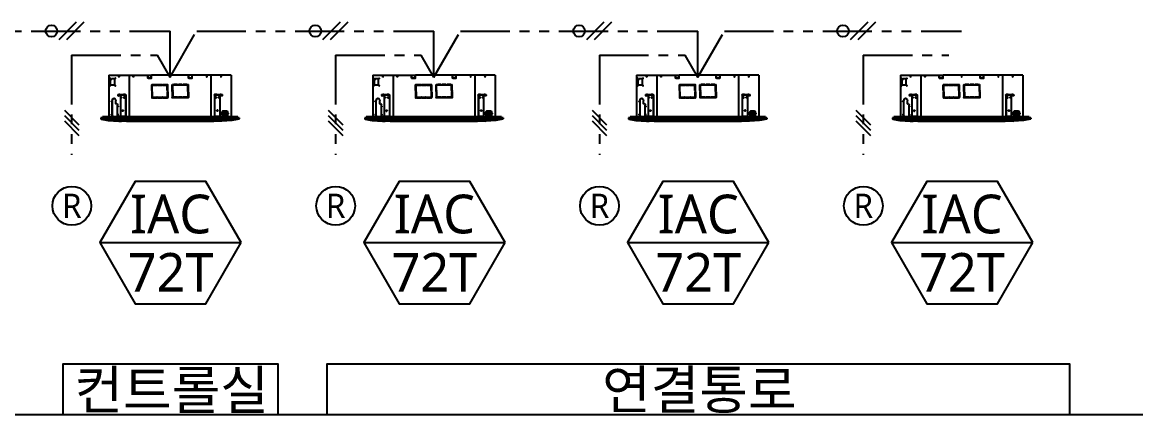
# Model space of a CAD drawing. Header units: millimetres. Extents: x 10547 to 11305, y 9897 to 10391.
# Drawn here: x 11142.8 to 11214.7, y 10088.6 to 10113.9 of the extents above; entities that cross this region are included whole.
import ezdxf
from ezdxf.enums import TextEntityAlignment as Align

# ---------------------------------------------------------------- set-up
doc = ezdxf.new("R2010")
doc.units = ezdxf.units.MM
doc.linetypes.add('PHANTOM', pattern=[2.5, 1.25, -0.25, 0.25, -0.25, 0.25, -0.25])
doc.linetypes.add('PHANTOM2', pattern=[31.75, 15.875, -3.175, 3.175, -3.175, 3.175, -3.175])
for name, color, linetype in [('LATS_CONTROL_LINE', 2, 'Continuous'), ('LG-AIRCON', 240, 'Continuous'), ('lg-text', 7, 'Continuous'), ('LG-리모컨통신선', 150, 'PHANTOM'), ('LG-장비번호', 7, 'Continuous'), ('LG-통신선', 150, 'PHANTOM2'), ('실명', 231, 'Continuous'), ('제어선', 6, 'Continuous')]:
    doc.layers.add(name, color=color, linetype=linetype)
doc.styles.add('LG전자', font='')
doc.styles.get('LG전자').set_extended_font_data('Malgun Gothic')

# ---------------------------------------------------------------- blocks, each defined once
blk = doc.blocks.new('LG-4way_2')
at = {"layer": 'LG-AIRCON', "color": 0, "linetype": 'Continuous'}
for p, q in [((-420.8, 0), (-420.8, -285)), ((-420.8, 0), (-280.3, 0)), ((-280.3, 0), (-280.3, -285)), ((-280.3, 0), (-153, 0)), ((-153, -20), (-153, 0)), ((-151, -9.4), (-151, 0.1)), ((-151, 0.1), (-129, 0.1)), ((-129, -9.4), (-129, 0.1)), ((-127, -20), (-127, 0)), ((127, 0), (-127, 0)), ((127, -20), (127, 0)), ((129, -9.4), (129, 0.1)), ((151, 0.1), (129, 0.1)), ((151, -9.4), (151, 0.1)), ((153, -20), (153, 0)), ((280.3, 0), (153, 0)), ((280.3, 0), (280.3, -285)), ((420.8, 0), (280.3, 0)), ((420.8, 0), (420.8, -285)), ((-409.8, -35), (-403.5, -26)), ((-409.8, -63.5), (-409.8, -35)), ((-409.3, -35), (-409.8, -35)), ((-409.8, -63.5), (-409.3, -63.5)), ((-402.9, -26), (-409.3, -35)), ((-409.3, -63.5), (-409.3, -35)), ((-383.3, -68), (-406.7, -68)), ((-383.3, -26), (-403.5, -26)), ((-380.1, -63.5), (-380.1, -30.5)), ((-151, -21), (-152, -21)), ((-151, -19.7), (-151, -9.4)), ((-129, -19.7), (-151, -19.7)), ((-151, -19.7), (-151, -20.2)), ((-129, -20.2), (-151, -20.2)), ((-151, -20.2), (-151, -20.7)), ((-151, -20.7), (-129, -20.7)), ((-151, -21), (-151, -20.7)), ((-129, -19.7), (-129, -9.4)), ((-129, -20.2), (-129, -19.7)), ((-129, -20.7), (-129, -20.2)), ((-129, -21), (-129, -20.7)), ((-129, -21), (-128, -21)), ((-126, -106), (-126, -67)), ((-122, -106), (-122, -67)), ((-116.8, -65), (-90.8, -65)), ((-116.8, -69), (-90.8, -69)), ((-83.5, -65), (-57.5, -65)), ((-83.5, -69), (-57.5, -69)), ((-50.2, -65), (-24.2, -65)), ((-50.2, -69), (-24.2, -69)), ((-19, -106), (-19, -67)), ((-15, -106), (-15, -67)), ((15, -106), (15, -67)), ((19, -106), (19, -67)), ((50.2, -65), (24.2, -65)), ((50.2, -69), (24.2, -69)), ((83.5, -65), (57.5, -65)), ((83.5, -69), (57.5, -69)), ((116.8, -65), (90.8, -65)), ((116.8, -69), (90.8, -69)), ((122, -106), (122, -67)), ((126, -106), (126, -67)), ((129, -21), (128, -21)), ((129, -19.7), (129, -9.4)), ((129, -19.7), (151, -19.7)), ((129, -20.2), (129, -19.7)), ((129, -20.2), (151, -20.2)), ((129, -20.7), (129, -20.2)), ((151, -20.7), (129, -20.7)), ((129, -21), (129, -20.7)), ((151, -19.7), (151, -9.4)), ((151, -19.7), (151, -20.2)), ((151, -20.2), (151, -20.7)), ((151, -21), (151, -20.7)), ((151, -21), (152, -21)), ((248.8, -10), (255.2, -10)), ((252, -6.8), (252, -13.2)), ((-359.8, -133.4), (-359.8, -135.7)), ((-359.8, -133.4), (-356.3, -133.4)), ((-358.1, -135.7), (-359.8, -135.7)), ((-353.2, -136), (-358.1, -136)), ((-358.1, -136), (-358.1, -139.4)), ((-356.7, -141.4), (-354.6, -141.4)), ((-356.3, -133.4), (-351.3, -133.4)), ((-353, -141.4), (-354.6, -141.4)), ((-353.2, -136), (-353.2, -139.4)), ((-353.2, -139.4), (-351.5, -139.4)), ((-351.5, -136), (-351.5, -139.4)), ((-345, -133.4), (-351.3, -133.4)), ((-345, -135.7), (-351.3, -135.7)), ((-345, -135.7), (-345, -133.4)), ((-345, -133.4), (-344.7, -133.4)), ((-344.7, -135.7), (-345, -135.7)), ((-344.7, -133.4), (-342.8, -133.4)), ((-344.7, -135.7), (-344.7, -133.4)), ((-339.7, -136), (-344.7, -136)), ((-344.7, -136), (-344.7, -139.4)), ((-341.1, -141.4), (-343.3, -141.4)), ((-342.8, -133.4), (-337.9, -133.4)), ((-341.4, -141.4), (-341.4, -280.4)), ((-339.5, -141.4), (-341.1, -141.4)), ((-339.7, -136), (-339.7, -139.4)), ((-339.7, -139.4), (-338.1, -139.4)), ((-338.1, -136), (-338.1, -139.4)), ((-335.8, -136.4), (-338.1, -136.4)), ((-337.9, -135.7), (-337.9, -133.4)), ((-337.9, -133.4), (-320.9, -133.4)), ((-320.9, -135.7), (-337.9, -135.7)), ((-336.3, -135.7), (-335.3, -137.1)), ((-335.3, -137.1), (-335.1, -136.4)), ((-312.5, -136.4), (-335.1, -136.4)), ((-306.5, -133.4), (-320.9, -133.4)), ((-320.9, -133.4), (-320.9, -135.7)), ((-306.5, -135.7), (-320.9, -135.7)), ((-313, -135.7), (-312, -137.1)), ((-312, -137.1), (-311.8, -136.4)), ((-306, -136.4), (-311.8, -136.4)), ((-306, -136.4), (-306, -280.4)), ((-304.4, -136.4), (-304.4, -280.4)), ((-126, -114), (-126, -153)), ((-122, -114), (-122, -153)), ((-116.8, -151), (-90.8, -151)), ((-83.5, -151), (-57.5, -151)), ((-50.2, -151), (-24.2, -151)), ((-19, -114), (-19, -153)), ((-15, -114), (-15, -153)), ((15, -114), (15, -153)), ((19, -114), (19, -153)), ((50.2, -151), (24.2, -151)), ((83.5, -151), (57.5, -151)), ((116.8, -151), (90.8, -151)), ((122, -114), (122, -153)), ((126, -114), (126, -153)), ((304.4, -136.4), (304.4, -280.4)), ((306, -136.4), (306, -280.4)), ((311.8, -136.4), (306, -136.4)), ((320.9, -133.4), (306.5, -133.4)), ((306.5, -135.7), (320.9, -135.7)), ((311.8, -136.4), (312, -137.1)), ((313, -135.7), (312, -137.1)), ((335.1, -136.4), (312.5, -136.4)), ((320.9, -135.7), (320.9, -133.4)), ((320.9, -133.4), (337.9, -133.4)), ((337.9, -135.7), (320.9, -135.7)), ((335.1, -136.4), (335.3, -137.1)), ((336.3, -135.7), (335.3, -137.1)), ((338.1, -136.4), (335.8, -136.4)), ((337.9, -133.4), (337.9, -135.7)), ((337.9, -133.4), (342.8, -133.4)), ((338.1, -136), (338.1, -139.4)), ((338.1, -139.4), (339.7, -139.4)), ((341.1, -141.4), (339.5, -141.4)), ((344.7, -136), (339.7, -136)), ((339.7, -136), (339.7, -139.4)), ((341.1, -141.4), (343.3, -141.4)), ((341.4, -141.4), (341.4, -280.4)), ((342.8, -133.4), (344.7, -133.4)), ((344.7, -133.4), (344.7, -135.7)), ((344.7, -133.4), (345, -133.4)), ((345, -135.7), (344.7, -135.7)), ((344.7, -136), (344.7, -139.4)), ((345, -133.4), (345, -135.7)), ((351.3, -133.4), (345, -133.4)), ((351.3, -135.7), (345, -135.7)), ((351.3, -133.4), (356.3, -133.4)), ((351.5, -136), (351.5, -139.4)), ((351.5, -139.4), (353.2, -139.4)), ((354.6, -141.4), (353, -141.4)), ((358.1, -136), (353.2, -136)), ((353.2, -136), (353.2, -139.4)), ((356.7, -141.4), (354.6, -141.4)), ((356.3, -133.4), (359.8, -133.4)), ((359.8, -135.7), (358.1, -135.7)), ((358.1, -136), (358.1, -139.4)), ((359.8, -135.7), (359.8, -133.4)), ((-396.8, -285), (-396.8, -175)), ((-396.2, -175), (-396.8, -175)), ((-396.2, -284.2), (-396.2, -175)), ((-372.7, -194.2), (-372.7, -175)), ((-371.3, -196.2), (-370.7, -196.2)), ((-370.7, -196), (-370.1, -196)), ((-360.5, -283), (-360.5, -205)), ((-116.8, -155), (-90.8, -155)), ((-83.5, -155), (-57.5, -155)), ((-50.2, -155), (-24.2, -155)), ((50.2, -155), (24.2, -155)), ((83.5, -155), (57.5, -155)), ((116.8, -155), (90.8, -155)), ((475, -292), (-475, -292)), ((-475, -292), (-475, -299.2)), ((-475, -299.2), (-475, -299.4)), ((-473.5, -301.4), (-473.5, -301.1)), ((465, -285), (-465, -285)), ((-465, -285), (-465, -292)), ((-420.8, -285), (-396.8, -285)), ((-396.8, -285), (-392.2, -285)), ((-392.2, -282), (-396.2, -282)), ((-396.2, -282.2), (-392.7, -282.2)), ((-396.2, -283.2), (-393.9, -283.2)), ((-396.2, -283.9), (-393.6, -283.9)), ((-392.2, -284.2), (-396.2, -284.2)), ((-393.9, -283.2), (-392.7, -282.2)), ((-393.6, -283.9), (-393.9, -283.2)), ((-393.6, -283.9), (-392.4, -282.9)), ((-375.5, -299.4), (375.5, -299.4)), ((375.5, -301.4), (-375.5, -301.4)), ((-346.1, -283), (-360.5, -283)), ((-346.1, -281.1), (-346.1, -283.4)), ((-346.1, -281.1), (-345.2, -281.1)), ((-345.2, -283.4), (-346.1, -283.4)), ((-345.2, -281.1), (-314.1, -281.1)), ((-345.2, -281.1), (-345.2, -283.4)), ((-345.2, -283.4), (-314.1, -283.4)), ((-341.4, -280.4), (-306, -280.4)), ((-314.1, -281.1), (-309.9, -281.1)), ((-314.1, -283.4), (-314.1, -281.1)), ((-309.9, -283.4), (-314.1, -283.4)), ((-309.9, -281.1), (-309.9, -283.4)), ((-309.9, -281.1), (-306.5, -281.1)), ((-309.9, -283.4), (-306.5, -283.4)), ((-299.2, -283), (-305.4, -283)), ((-299.2, -285), (-299.2, -283)), ((-299.2, -285), (-280.3, -285)), ((280.3, -285), (-280.3, -285)), ((299.2, -285), (280.3, -285)), ((299.2, -283), (305.4, -283)), ((299.2, -285), (299.2, -283)), ((306, -280.4), (341.4, -280.4)), ((306.5, -281.1), (309.9, -281.1)), ((306.5, -283.4), (309.9, -283.4)), ((309.9, -281.1), (314.1, -281.1)), ((309.9, -283.4), (309.9, -281.1)), ((314.1, -283.4), (309.9, -283.4)), ((314.1, -281.1), (314.1, -283.4)), ((314.1, -281.1), (345.2, -281.1)), ((314.1, -283.4), (345.2, -283.4)), ((344.6, -284.2), (340.5, -284.2)), ((345.1, -285), (340.5, -285)), ((341.4, -283.4), (342, -283.9)), ((342.2, -283.4), (342, -283.9)), ((344.6, -283.9), (342, -283.9)), ((344.6, -284.2), (344.6, -283.4)), ((345.1, -285), (345.1, -283.4)), ((420.8, -285), (345.1, -285)), ((345.2, -281.1), (346.1, -281.1)), ((345.2, -283.4), (345.2, -281.1)), ((346.1, -283.4), (345.2, -283.4)), ((346.1, -283.4), (346.1, -281.1)), ((359.4, -272), (359.4, -254)), ((361.2, -254), (359.4, -254)), ((359.4, -272), (361.2, -272)), ((361.2, -272), (361.2, -254)), ((365.8, -252.1), (375.6, -262)), ((365.8, -252.1), (375.7, -262)), ((365.8, -252.5), (365.8, -273.5)), ((365.8, -253.3), (374.9, -262.5)), ((365.8, -262.5), (374.9, -262.5)), ((365.8, -263), (375.3, -263)), ((365.8, -272.7), (374.9, -263.5)), ((365.8, -263.5), (374.9, -263.5)), ((365.8, -273.9), (375.7, -264)), ((375.6, -264), (365.8, -273.9)), ((366.5, -244), (368.3, -244)), ((368.3, -282), (366.5, -282)), ((389.1, -250.5), (367.2, -250.5)), ((367.2, -275.5), (389.1, -275.5)), ((368.3, -244), (388.1, -244)), ((388.1, -282), (368.3, -282)), ((374.9, -262.5), (375.3, -263)), ((374.9, -263.5), (375.3, -263)), ((376.3, -262), (375.3, -263)), ((375.6, -262), (375.3, -263)), ((375.3, -263), (377.1, -262.5)), ((375.3, -263), (387.7, -263)), ((375.3, -263), (376.3, -264)), ((375.3, -263), (375.6, -264)), ((375.3, -263), (377.1, -263.5)), ((375.6, -262), (375.7, -262)), ((375.7, -264), (375.6, -264)), ((375.7, -262), (375.7, -250.5)), ((375.7, -275.5), (375.7, -264)), ((376.3, -250.5), (376.3, -262)), ((376.4, -262), (376.3, -262)), ((376.3, -264), (376.3, -275.5)), ((376.3, -264), (376.4, -264)), ((376.4, -262), (376.4, -250.5)), ((376.4, -262), (387.6, -250.7)), ((376.4, -264), (387.6, -275.3)), ((376.4, -275.5), (376.4, -264)), ((388.1, -251.4), (377.1, -262.5)), ((377.1, -262.5), (388.2, -251.4)), ((377.1, -262.5), (388.4, -262.5)), ((377.1, -262.5), (377.1, -262.5)), ((377.1, -263.5), (388.4, -263.5)), ((377.1, -263.5), (388.2, -274.6)), ((377.1, -263.5), (388.1, -274.6)), ((377.1, -263.5), (377.1, -263.5)), ((388.4, -262.5), (387.7, -263)), ((387.7, -263), (388.4, -263.5)), ((388.2, -251.4), (388.1, -251.4)), ((388.1, -274.6), (388.2, -274.6)), ((390.5, -252.5), (388.4, -252.5)), ((388.4, -262.5), (388.4, -252.5)), ((388.4, -273.5), (388.4, -263.5)), ((388.4, -273.5), (390.5, -273.5)), ((390.5, -273.5), (390.5, -252.5)), ((395.1, -254), (395.1, -272)), ((473.5, -301.4), (473.5, -301.1)), ((475, -292), (475, -299.2)), ((475, -299.2), (475, -299.4)), ((-375.5, -313), (-249.7, -313)), ((-352.8, -315), (-356.8, -313)), ((-352.8, -315), (-333.8, -315)), ((-333.8, -315), (-333.8, -313)), ((333.8, -315), (-333.8, -315)), ((-300.1, -316.5), (-285.1, -316.5)), ((-285.1, -315), (-285.1, -316.5)), ((-285.1, -316.5), (284.9, -316.5)), ((249.7, -313), (-249.7, -313)), ((375.5, -313), (249.7, -313)), ((284.9, -315), (284.9, -316.5)), ((284.9, -316.5), (299.9, -316.5)), ((333.8, -315), (333.8, -313)), ((352.8, -315), (333.8, -315)), ((352.8, -315), (356.8, -313))]:
    blk.add_line(p, q, dxfattribs=at)
at = {"layer": 'LG-AIRCON', "color": 0}
for p, q in [((-415.2, -22), (-411.2, -22)), ((-415.2, -22), (-411.2, -22)), ((-415.2, -72), (-411.2, -72)), ((-415.2, -72), (-411.2, -72)), ((-413.2, -24), (-413.2, -20)), ((-413.2, -20), (-413.2, -24)), ((-413.2, -74), (-413.2, -70)), ((-413.2, -70), (-413.2, -74)), ((-413.2, -70), (-413.2, -74)), ((-378.4, -22), (-374.4, -22)), ((-378.4, -22), (-374.4, -22)), ((-378.4, -22), (-374.4, -22)), ((-378.4, -72), (-374.4, -72)), ((-378.4, -72), (-374.4, -72)), ((-378.4, -72), (-374.4, -72)), ((-376.4, -24), (-376.4, -20)), ((-376.4, -20), (-376.4, -24)), ((-376.4, -74), (-376.4, -70)), ((-376.4, -70), (-376.4, -74)), ((-376.4, -70), (-376.4, -74)), ((-352.3, -10), (-348.3, -10)), ((-350.3, -8), (-350.3, -12)), ((-255.2, -10), (-248.8, -10)), ((-252, -6.8), (-252, -13.2)), ((348.3, -10), (352.3, -10)), ((350.3, -8), (350.3, -12)), ((-338.9, -150.6), (-337.9, -150.6)), ((-337, -150.9), (-335.6, -150.9)), ((-336.5, -150.6), (-335, -150.6)), ((-316.3, -150.6), (-315.3, -150.6)), ((-314.3, -150.9), (-312.9, -150.9)), ((-313.9, -150.6), (-312.4, -150.6)), ((313.9, -150.6), (312.4, -150.6)), ((314.3, -150.9), (312.9, -150.9)), ((316.3, -150.6), (315.3, -150.6)), ((336.5, -150.6), (335, -150.6)), ((337, -150.9), (335.6, -150.9)), ((338.9, -150.6), (337.9, -150.6)), ((-404.4, -180), (-400.4, -180)), ((-402.4, -178), (-402.4, -182)), ((-359.6, -215), (-355.6, -215)), ((-357.6, -213), (-357.6, -217)), ((-338.9, -156.2), (-337.9, -156.2)), ((-337, -155.9), (-335.6, -155.9)), ((-336.5, -156.2), (-335, -156.2)), ((-316.3, -156.2), (-315.3, -156.2)), ((-314.3, -155.9), (-312.9, -155.9)), ((-313.9, -156.2), (-312.4, -156.2)), ((313.9, -156.2), (312.4, -156.2)), ((314.3, -155.9), (312.9, -155.9)), ((316.3, -156.2), (315.3, -156.2)), ((336.5, -156.2), (335, -156.2)), ((337, -155.9), (335.6, -155.9)), ((338.9, -156.2), (337.9, -156.2)), ((-404.4, -270), (-400.4, -270)), ((-402.4, -268), (-402.4, -272)), ((-402.4, -268), (-402.4, -272)), ((-327.6, -240.6), (-326.6, -240.6)), ((-327.6, -246.2), (-326.6, -246.2)), ((-325.7, -240.9), (-324.3, -240.9)), ((-325.7, -245.9), (-324.3, -245.9)), ((-325.2, -240.6), (-323.7, -240.6)), ((-325.2, -246.2), (-323.7, -246.2)), ((325.2, -240.6), (323.7, -240.6)), ((325.2, -246.2), (323.7, -246.2)), ((325.7, -240.9), (324.3, -240.9)), ((325.7, -245.9), (324.3, -245.9)), ((327.6, -240.6), (326.6, -240.6)), ((327.6, -246.2), (326.6, -246.2)), ((349.6, -263), (353.6, -263)), ((351.6, -261), (351.6, -265)), ((396.9, -263), (400.9, -263)), ((398.9, -261), (398.9, -265)), ((465, -285), (465, -292))]:
    blk.add_line(p, q, dxfattribs=at)
at = {"layer": 'LG-AIRCON', "color": 0, "linetype": 'Continuous'}
blk.add_circle((-252, -10), 2.25, dxfattribs=at)
at = {"layer": 'LG-AIRCON', "color": 0, "linetype": 'Continuous', "extrusion": (0, -1e-16, -1)}
for centre in [(0, -10), (-252, -10)]:
    blk.add_circle(centre, 2.25, dxfattribs=at)
at = {"layer": 'LG-AIRCON', "color": 0, "linetype": 'Continuous'}
for centre, radius, start, end in [((-152, -20), 1, 180, 270), ((-128, -20), 1, 270, 0), ((-124, -67), 2, 0, 180), ((-116.8, -67), 2, 90, 270), ((-90.8, -67), 2, 270, 90), ((-83.5, -67), 2, 90, 270), ((-57.5, -67), 2, 270, 90), ((-50.2, -67), 2, 90, 270), ((-24.2, -67), 2, 270, 90), ((-17, -67), 2, 0, 180), ((-124, -106), 2, 180, 0), ((-124, -114), 2, 0, 180), ((-124, -153), 2, 180, 0), ((-116.8, -153), 2, 90, 270), ((-90.8, -153), 2, 270, 90), ((-83.5, -153), 2, 90, 270), ((-57.5, -153), 2, 270, 90), ((-50.2, -153), 2, 90, 270), ((-24.2, -153), 2, 270, 90), ((-17, -106), 2, 180, 0), ((-17, -114), 2, 0, 180), ((-17, -153), 2, 180, 0), ((-375.5, 105.5), 418.5, 256.46198, 270), ((-375.5, 105.5), 406.9, 267.94804, 270), ((375.5, 105.5), 404.9, 270, 272.05196), ((473, -299.4), 2, 283.53802, 0)]:
    blk.add_arc(centre, radius, start, end, dxfattribs=at)
at = {"layer": 'LG-AIRCON', "color": 0, "linetype": 'Continuous', "extrusion": (0, -1e-16, -1)}
for centre, radius, start, end in [((-17, -67), 2, 0, 180), ((-24.2, -67), 2, 270, 90), ((-50.2, -67), 2, 90, 270), ((-57.5, -67), 2, 270, 90), ((-83.5, -67), 2, 90, 270), ((-90.8, -67), 2, 270, 90), ((-116.8, -67), 2, 90, 270), ((-124, -67), 2, 0, 180), ((-128, -20), 1, 270, 0), ((-152, -20), 1, 180, 270), ((-17, -106), 2, 180, 0), ((-17, -114), 2, 0, 180), ((-17, -153), 2, 180, 0), ((-24.2, -153), 2, 270, 90), ((-50.2, -153), 2, 90, 270), ((-57.5, -153), 2, 270, 90), ((-83.5, -153), 2, 90, 270), ((-90.8, -153), 2, 270, 90), ((-116.8, -153), 2, 90, 270), ((-124, -106), 2, 180, 0), ((-124, -114), 2, 0, 180), ((-124, -153), 2, 180, 0)]:
    blk.add_arc(centre, radius, start, end, dxfattribs=at)
at = {"layer": 'LG-AIRCON', "color": 0, "linetype": 'Continuous', "extrusion": (0, 0, -1)}
for centre, radius, start, end in [((473, -299.4), 2, 283.53802, 0), ((375.5, 105.5), 404.9, 270, 272.05196)]:
    blk.add_arc(centre, radius, start, end, dxfattribs=at)
at = {"layer": 'LG-AIRCON', "color": 0, "linetype": 'Continuous', "extrusion": (0, 1e-16, -1)}
for centre, radius, start, end in [((-375.5, 105.5), 406.9, 267.94804, 270), ((-375.5, 105.5), 418.5, 256.46198, 270), ((300.1, -314.5), 2, 270, 345.52125), ((-299.9, -314.5), 2, 194.47875, 270)]:
    blk.add_arc(centre, radius, start, end, dxfattribs=at)
at = {"layer": 'LG-AIRCON', "color": 0, "linetype": 'Continuous', "extrusion": (0, 0, -1)}
for centre, major_axis in [((-413.2, -22), (0, -1.6)), ((-413.2, -72), (0, -1.6)), ((-376.4, -22), (0, -1.6)), ((-376.4, -72), (0, -1.6)), ((-402.4, -180), (0, -1.55)), ((-357.6, -215), (0, -1.55)), ((-402.4, -270), (0, -1.55)), ((-357.6, -270), (0, -1.55))]:
    blk.add_ellipse(centre, major_axis=major_axis, ratio=0.707107, dxfattribs=at)
for centre, major_axis, start_param, end_param in [((-412.6, -22), (0, -1.6), 0.252702, 2.888989), ((-412.6, -72), (0, -1.6), 0.252702, 2.888989), ((-375.9, -22), (0, -1.6), 0.252702, 2.888989), ((-375.9, -72), (0, -1.6), 0.252702, 2.888989), ((-351.3, -136), (0, -0.3), 1.570796, 3.141593), ((-337.9, -136), (0, -0.3), 1.570796, 3.141593), ((-306.5, -136.4), (0, -0.7), 3.141593, 4.712389), ((306.5, -136.4), (0, -0.7), 1.570796, 3.141593), ((337.9, -136), (0, -0.3), 3.141593, 4.712389), ((351.3, -136), (0, -0.3), 3.141593, 4.712389), ((-401.8, -180), (0, -1.55), 0.261023, 2.88062), ((-357.1, -215), (0, -1.55), 0.260932, 2.880628), ((-401.8, -270), (0, -1.55), 0.261047, 2.880644), ((-392.2, -283.5), (0, -1.5), 2.617994, 6.283185), ((-392.2, -283.5), (0, -0.7), 2.617994, 6.283185), ((-357.1, -270), (0, -1.55), 0.261047, 2.880644), ((-341.8, -280.4), (0, -0.7), 4.712389, 6.283185), ((-306.5, -280.4), (0, -0.7), 4.712389, 6.283185), ((306.5, -280.4), (0, -0.7), 0, 1.570796), ((340.5, -283.5), (0, -1.5), 0, 1.637539), ((340.5, -283.5), (0, -0.7), 0, 1.714164), ((341.8, -280.4), (0, -0.7), 0, 1.570796)]:
    blk.add_ellipse(centre, major_axis=major_axis, ratio=0.707107, start_param=start_param, end_param=end_param, dxfattribs=at)
at = {"layer": 'LG-AIRCON', "color": 0, "linetype": 'Continuous', "extrusion": (4.34568e-32, -4.44444e-17, -1)}
for centre, start_param, end_param in [((-406.7, -63.5), 0, 1.570796), ((-406.1, -63.5), 0, 1.570796), ((-383.3, -30.5), 3.141593, 4.712389), ((-383.3, -63.5), 4.712389, 6.283185)]:
    blk.add_ellipse(centre, major_axis=(0, -4.5), ratio=0.707107, start_param=start_param, end_param=end_param, dxfattribs=at)
at = {"layer": 'LG-AIRCON', "color": 0, "linetype": 'Continuous', "extrusion": (-2.21893e-32, -7.69231e-17, -1)}
for centre in [(-350.3, -10), (350.3, -10), (352.2, -263), (398.9, -263)]:
    blk.add_ellipse(centre, major_axis=(0, -2.6), ratio=0.707107, dxfattribs=at)
for centre, start_param, end_param in [((-349.8, -10), 0.154429, 2.987066), ((349.8, -10), 3.296022, 6.128658), ((-356.3, -136), 1.570796, 3.141593), ((-351.3, -136), 1.570796, 3.141593), ((-342.8, -136), 1.570796, 3.141593), ((-337.9, -136), 1.570796, 3.141593), ((337.9, -136), 3.141593, 4.712389), ((342.8, -136), 3.141593, 4.712389), ((351.3, -136), 3.141593, 4.712389), ((356.3, -136), 3.141593, 4.712389), ((351.6, -263), 3.296022, 6.128658), ((398.3, -263), 3.296022, 6.128658)]:
    blk.add_ellipse(centre, major_axis=(0, -2.6), ratio=0.707107, start_param=start_param, end_param=end_param, dxfattribs=at)
at = {"layer": 'LG-AIRCON', "color": 0, "linetype": 'Continuous', "extrusion": (1.54734e-43, -1e-16, -1)}
for centre, start_param, end_param in [((-356.7, -139.4), 0, 1.570796), ((-341.1, -139.4), 4.712389, 6.283185)]:
    blk.add_ellipse(centre, major_axis=(0, -2), ratio=0.707107, start_param=start_param, end_param=end_param, dxfattribs=at)
at = {"layer": 'LG-AIRCON', "color": 0, "linetype": 'Continuous', "extrusion": (-1.29445e-43, -1e-16, -1)}
for centre, start_param, end_param in [((-354.6, -139.4), 4.712389, 6.283185), ((-343.3, -139.4), 0, 1.570796), ((-339.5, -139.4), 4.712389, 6.283185)]:
    blk.add_ellipse(centre, major_axis=(0, -2), ratio=0.707107, start_param=start_param, end_param=end_param, dxfattribs=at)
at = {"layer": 'LG-AIRCON', "color": 0, "linetype": 'Continuous', "extrusion": (8.26109e-44, -1e-16, -1)}
blk.add_ellipse((-353, -139.4), major_axis=(0, -2), ratio=0.707107, start_param=4.712389, end_param=6.283185, dxfattribs=at)
at = {"layer": 'LG-AIRCON', "color": 0, "linetype": 'Continuous', "extrusion": (2.4594e-32, 7.12251e-17, -1)}
for centre in [(-338.9, -153.4), (-316.3, -153.4), (-327.6, -243.4)]:
    blk.add_ellipse(centre, major_axis=(0, 2.81), ratio=0.707107, dxfattribs=at)
for centre, start_param, end_param in [((-337.9, -153.4), 0, 3.141593), ((-336.5, -153.4), -0.359379, 3.500972), ((-335, -153.4), 6.283185, 9.424778), ((-315.3, -153.4), 0, 3.141593), ((-313.9, -153.4), -0.359379, 3.500972), ((-312.4, -153.4), 6.283185, 9.424778), ((-326.6, -243.4), 0, 3.141593), ((-325.2, -243.4), -0.359379, 3.500972), ((-323.7, -243.4), 6.283185, 9.424778)]:
    blk.add_ellipse(centre, major_axis=(0, 2.81), ratio=0.707107, start_param=start_param, end_param=end_param, dxfattribs=at)
at = {"layer": 'LG-AIRCON', "color": 0, "linetype": 'Continuous', "extrusion": (4.71405e-17, -6.66667e-17, -1)}
for centre in [(-335.8, -136.4), (-312.5, -136.4)]:
    blk.add_ellipse(centre, major_axis=(-0.7, -0.495), ratio=0.707107, start_param=2.356194, end_param=3.926991, dxfattribs=at)
at = {"layer": 'LG-AIRCON', "color": 0, "linetype": 'Continuous', "extrusion": (-3.33333e-32, -6.66667e-17, -1)}
for centre, start_param, end_param in [((-306.5, -136.4), 3.141593, 4.712389), ((306.5, -136.4), 1.570796, 3.141593), ((-306.5, -280.4), 4.712389, 6.283185), ((306.5, -280.4), 0, 1.570796)]:
    blk.add_ellipse(centre, major_axis=(0, -3), ratio=0.707107, start_param=start_param, end_param=end_param, dxfattribs=at)
at = {"layer": 'LG-AIRCON', "color": 0, "linetype": 'Continuous', "extrusion": (-2.76682e-32, -7.12251e-17, -1)}
for centre, start_param, end_param in [((312.4, -153.4), 6.283185, 9.424778), ((313.9, -153.4), -0.359379, 3.500972), ((315.3, -153.4), 0, 3.141593), ((335, -153.4), 6.283185, 9.424778), ((336.5, -153.4), -0.359379, 3.500972), ((337.9, -153.4), 0, 3.141593), ((323.7, -243.4), 6.283185, 9.424778), ((325.2, -243.4), -0.359379, 3.500972), ((326.6, -243.4), 0, 3.141593)]:
    blk.add_ellipse(centre, major_axis=(0, -2.81), ratio=0.707107, start_param=start_param, end_param=end_param, dxfattribs=at)
at = {"layer": 'LG-AIRCON', "color": 0, "linetype": 'Continuous', "extrusion": (-4.71405e-17, -6.66667e-17, -1)}
for centre in [(312.5, -136.4), (335.8, -136.4)]:
    blk.add_ellipse(centre, major_axis=(0.7, -0.495), ratio=0.707107, start_param=2.356194, end_param=3.926991, dxfattribs=at)
at = {"layer": 'LG-AIRCON', "color": 0, "linetype": 'Continuous', "extrusion": (-2.76682e-32, -7.12251e-17, -1)}
for centre in [(316.3, -153.4), (338.9, -153.4), (327.6, -243.4)]:
    blk.add_ellipse(centre, major_axis=(0, -2.81), ratio=0.707107, dxfattribs=at)
at = {"layer": 'LG-AIRCON', "color": 0, "linetype": 'Continuous', "extrusion": (-1.79322e-44, -1e-16, -1)}
blk.add_ellipse((339.5, -139.4), major_axis=(0, -2), ratio=0.707107, start_param=0, end_param=1.570796, dxfattribs=at)
at = {"layer": 'LG-AIRCON', "color": 0, "linetype": 'Continuous', "extrusion": (-9.3055e-45, -1e-16, -1)}
blk.add_ellipse((341.1, -139.4), major_axis=(0, -2), ratio=0.707107, start_param=0, end_param=1.570796, dxfattribs=at)
at = {"layer": 'LG-AIRCON', "color": 0, "linetype": 'Continuous', "extrusion": (-5.32056e-45, -1e-16, -1)}
blk.add_ellipse((343.3, -139.4), major_axis=(0, -2), ratio=0.707107, start_param=4.712389, end_param=6.283185, dxfattribs=at)
at = {"layer": 'LG-AIRCON', "color": 0, "linetype": 'Continuous', "extrusion": (-4.90454e-45, -1e-16, -1)}
for centre, start_param, end_param in [((353, -139.4), 0, 1.570796), ((367.2, -252.5), 1.570796, 3.141593)]:
    blk.add_ellipse(centre, major_axis=(0, -2), ratio=0.707107, start_param=start_param, end_param=end_param, dxfattribs=at)
at = {"layer": 'LG-AIRCON', "color": 0, "linetype": 'Continuous', "extrusion": (-1.1495e-44, -1e-16, -1)}
blk.add_ellipse((354.6, -139.4), major_axis=(0, -2), ratio=0.707107, start_param=0, end_param=1.570796, dxfattribs=at)
at = {"layer": 'LG-AIRCON', "color": 0, "linetype": 'Continuous', "extrusion": (-8.23263e-45, -1e-16, -1)}
blk.add_ellipse((356.7, -139.4), major_axis=(0, -2), ratio=0.707107, start_param=4.712389, end_param=6.283185, dxfattribs=at)
at = {"layer": 'LG-AIRCON', "color": 0, "linetype": 'Continuous', "extrusion": (-4.09343e-32, -5.88235e-17, -1)}
for centre, end_param in [((-384.7, -175), 4.712389), ((-384.2, -175), 3.11808)]:
    blk.add_ellipse(centre, major_axis=(0, -17), ratio=0.707107, start_param=1.570796, end_param=end_param, dxfattribs=at)
at = {"layer": 'LG-AIRCON', "color": 0, "linetype": 'Continuous', "extrusion": (-8.75812e-46, -1e-16, -1)}
blk.add_ellipse((-371.3, -194.2), major_axis=(0, -2), ratio=0.707107, start_param=5.822814, end_param=7.853982, dxfattribs=at)
at = {"layer": 'LG-AIRCON', "color": 0, "linetype": 'Continuous', "extrusion": (-4e-32, -6e-17, -1)}
for centre, start_param, end_param in [((-367.5, -205), 2.681221, 4.712389), ((-367, -205), 2.681221, 3.101609), ((366.5, -254), 1.570796, 3.141593), ((366.5, -272), 0, 1.570796), ((368.3, -254), 1.570796, 3.141593), ((368.3, -272), 0, 1.570796), ((388.1, -254), 3.141593, 4.712389), ((388.1, -272), 4.712389, 6.283185)]:
    blk.add_ellipse(centre, major_axis=(0, -10), ratio=0.707107, start_param=start_param, end_param=end_param, dxfattribs=at)
at = {"layer": 'LG-AIRCON', "color": 0, "linetype": 'Continuous', "extrusion": (1.45291e-41, -1e-16, -1)}
blk.add_ellipse((-370.7, -194.2), major_axis=(0, -2), ratio=0.707107, start_param=5.822814, end_param=6.283191, dxfattribs=at)
at = {"layer": 'LG-AIRCON', "color": 0, "linetype": 'Continuous'}
for centre, start_param, end_param in [((-473, -299.2), 0, 1.334513), ((473, -299.2), 1.807079, 3.141593)]:
    blk.add_ellipse(centre, major_axis=(-2, 0), ratio=0.999359, start_param=start_param, end_param=end_param, dxfattribs=at)
at = {"layer": 'LG-AIRCON', "color": 0, "linetype": 'Continuous', "extrusion": (-1.90051e-44, -1e-16, -1)}
blk.add_ellipse((367.2, -273.5), major_axis=(0, -2), ratio=0.707107, start_param=0, end_param=1.570796, dxfattribs=at)
at = {"layer": 'LG-AIRCON', "color": 0, "linetype": 'Continuous', "extrusion": (5.20002e-42, -1e-16, -1)}
blk.add_ellipse((387, -252.5), major_axis=(0, -2), ratio=0.707107, start_param=3.141593, end_param=3.588638, dxfattribs=at)
at = {"layer": 'LG-AIRCON', "color": 0, "linetype": 'Continuous', "extrusion": (-2.5947e-42, -1e-16, -1)}
blk.add_ellipse((387, -273.5), major_axis=(0, -2), ratio=0.707107, start_param=5.83614, end_param=6.283185, dxfattribs=at)
at = {"layer": 'LG-AIRCON', "color": 0, "linetype": 'Continuous', "extrusion": (-3.45558e-17, -8.61372e-17, -1)}
blk.add_ellipse((386.9, -252.5), major_axis=(3.51, -1.41), ratio=0.403968, start_param=4.646369, end_param=4.898517, dxfattribs=at)
at = {"layer": 'LG-AIRCON', "color": 0, "linetype": 'Continuous', "extrusion": (3.45558e-17, -8.61372e-17, -1)}
blk.add_ellipse((386.9, -273.5), major_axis=(-3.51, -1.41), ratio=0.403968, start_param=4.526261, end_param=4.778409, dxfattribs=at)
at = {"layer": 'LG-AIRCON', "color": 0, "linetype": 'Continuous', "extrusion": (1.32445e-43, -1e-16, -1)}
blk.add_ellipse((387, -252.5), major_axis=(0, -2), ratio=0.707107, start_param=4.109645, end_param=4.712389, dxfattribs=at)
at = {"layer": 'LG-AIRCON', "color": 0, "linetype": 'Continuous', "extrusion": (-5.98442e-43, -1e-16, -1)}
blk.add_ellipse((387, -273.5), major_axis=(0, -2), ratio=0.707107, start_param=4.712389, end_param=5.315133, dxfattribs=at)
at = {"layer": 'LG-AIRCON', "color": 0, "linetype": 'Continuous', "extrusion": (-8.10126e-45, -1e-16, -1)}
blk.add_ellipse((389.1, -252.5), major_axis=(0, -2), ratio=0.707107, start_param=3.141593, end_param=4.712389, dxfattribs=at)
at = {"layer": 'LG-AIRCON', "color": 0, "linetype": 'Continuous', "extrusion": (-2.22018e-44, -1e-16, -1)}
blk.add_ellipse((389.1, -273.5), major_axis=(0, -2), ratio=0.707107, start_param=4.712389, end_param=6.283185, dxfattribs=at)
at = {"layer": 'LG-AIRCON', "color": 0, "linetype": 'Continuous'}
for points in [[(-390, -299.2), (-395.6, -299), (-401.1, -298.8), (-412, -298.5), (-417.4, -298.4), (-427.7, -298.1), (-432.5, -298.1), (-441.8, -298), (-446.2, -297.9), (-454, -297.9), (-457.5, -298), (-463.7, -298.1), (-466.4, -298.1), (-470.6, -298.4), (-472.3, -298.5), (-474.4, -298.8), (-475, -299), (-475, -299.2)], [(-473.5, -301.1), (-473.5, -300.9), (-472.9, -300.7), (-470.8, -300.4), (-469.2, -300.3), (-465, -300.1), (-462.5, -300), (-456.4, -299.9), (-452.9, -299.9), (-445.2, -299.9), (-441, -299.9), (-431.9, -300), (-427.1, -300.1), (-417, -300.3), (-411.8, -300.4), (-401, -300.7), (-395.6, -300.9), (-390.1, -301.1)], [(390, -299.2), (395.6, -299), (401.1, -298.8), (412, -298.5), (417.4, -298.4), (427.7, -298.1), (432.5, -298.1), (441.8, -298), (446.2, -297.9), (454, -297.9), (457.5, -298), (463.7, -298.1), (466.4, -298.1), (470.6, -298.4), (472.3, -298.5), (474.4, -298.8), (475, -299), (475, -299.2)], [(473.5, -301.1), (473.5, -300.9), (472.9, -300.7), (470.8, -300.4), (469.2, -300.3), (465, -300.1), (462.5, -300), (456.4, -299.9), (452.9, -299.9), (445.2, -299.9), (441, -299.9), (431.9, -300), (427.1, -300.1), (417, -300.3), (411.8, -300.4), (401, -300.7), (395.6, -300.9), (390.1, -301.1)]]:
    blk.add_open_spline(points, degree=3, knots=[0, 0, 0, 0, 0.125, 0.125, 0.25, 0.25, 0.375, 0.375, 0.5, 0.5, 0.625, 0.625, 0.75, 0.75, 0.875, 0.875, 1, 1, 1, 1], dxfattribs=at)
blk = doc.blocks.new('LATS_CTRL_S2CORE')
at = {"layer": 'LATS_CONTROL_LINE', "color": 1}
for p, q in [((98.6, 75), (-51.4, -75)), ((164.1, 75), (14.1, -75))]:
    blk.add_line(p, q, dxfattribs=at)
blk.add_circle((-114.1, 0), 50, dxfattribs=at)

msp = doc.modelspace()

# ---------------------------------------------------------------- linework, layer by layer
at = {"layer": 'lg-text', "color": 1, "ltscale": 20}
for centre in [(11146.013, 10102.087, 0), (11163.046, 10102.087, 0), (11180.078, 10102.087, 0), (11197.111, 10102.087, 0)]:
    msp.add_circle(centre, 1.25, dxfattribs=at)
at = {"layer": 'LG-리모컨통신선', "color": 1, "ltscale": 20}
for p, q in [((11145.534, 10108.248, 0), (11146.475, 10107.308, 0)), ((11162.567, 10108.248, 0), (11163.507, 10107.308, 0)), ((11179.6, 10108.248, 0), (11180.54, 10107.308, 0)), ((11196.633, 10108.248, 0), (11197.573, 10107.308, 0)), ((11145.534, 10107.906, 0), (11146.475, 10106.966, 0)), ((11145.534, 10107.564, 0), (11146.475, 10106.624, 0)), ((11162.567, 10107.906, 0), (11163.507, 10106.966, 0)), ((11162.567, 10107.564, 0), (11163.507, 10106.624, 0)), ((11179.6, 10107.906, 0), (11180.54, 10106.966, 0)), ((11179.6, 10107.564, 0), (11180.54, 10106.624, 0)), ((11196.633, 10107.906, 0), (11197.573, 10106.966, 0)), ((11196.633, 10107.564, 0), (11197.573, 10106.624, 0))]:
    msp.add_line(p, q, dxfattribs=at)
at = {"layer": 'LG-장비번호', "color": 1}
for p, q in [((11147.832, 10099.718), (11156.946, 10099.718)), ((11164.864, 10099.718), (11173.979, 10099.718)), ((11181.897, 10099.718), (11191.012, 10099.718)), ((11198.93, 10099.718), (11208.045, 10099.718))]:
    msp.add_line(p, q, dxfattribs=at)
at = {"layer": 'LG-장비번호', "color": 252}
msp.add_line((11218.883, 10088.613), (10820.294, 10088.613), dxfattribs=at)
at = {"layer": 'LG-장비번호', "color": 1}
for points in [[(11156.946, 10099.718), (11154.667, 10103.665), (11150.11, 10103.665), (11147.832, 10099.718), (11150.11, 10095.772), (11154.667, 10095.772)], [(11173.979, 10099.718), (11171.7, 10103.665), (11167.143, 10103.665), (11164.864, 10099.718), (11167.143, 10095.772), (11171.7, 10095.772)], [(11191.012, 10099.718), (11188.733, 10103.665), (11184.176, 10103.665), (11181.897, 10099.718), (11184.176, 10095.772), (11188.733, 10095.772)], [(11208.045, 10099.718), (11205.766, 10103.665), (11201.209, 10103.665), (11198.93, 10099.718), (11201.209, 10095.772), (11205.766, 10095.772)]]:
    msp.add_lwpolyline(points, close=True, dxfattribs=at)
at = {"layer": 'LG-통신선', "ltscale": 0.2}
for p, q in [((11146.004, 10111.795, 0), (11151.54, 10111.795, 0)), ((11146.004, 10111.795, 0), (11146.004, 10105.37, 0)), ((11152.356, 10110.382, 0), (11151.54, 10111.795, 0)), ((11163.037, 10111.795, 0), (11168.573, 10111.795, 0)), ((11163.037, 10111.795, 0), (11163.037, 10105.37, 0)), ((11169.389, 10110.382, 0), (11168.573, 10111.795, 0)), ((11180.07, 10111.795, 0), (11185.606, 10111.795, 0)), ((11180.07, 10111.795, 0), (11180.07, 10105.37, 0)), ((11186.422, 10110.382, 0), (11185.606, 10111.795, 0)), ((11197.103, 10111.795, 0), (11202.639, 10111.795, 0)), ((11197.103, 10111.795, 0), (11197.103, 10105.37, 0))]:
    msp.add_line(p, q, dxfattribs=at)
at = {"layer": '실명', "color": 1}
for points in [[(11145.456, 10088.613), (11145.456, 10091.898), (11159.321, 10091.898), (11159.321, 10088.613)], [(11162.489, 10088.613), (11162.489, 10091.898), (11210.42, 10091.898), (11210.42, 10088.613)]]:
    msp.add_lwpolyline(points, close=True, dxfattribs=at)
at = {"layer": '제어선', "linetype": 'PHANTOM2', "ltscale": 0.2}
for p, q in [((11137.043, 10113.361, 0), (11152.356, 10113.361, 0)), ((11152.356, 10110.382, 0), (11152.356, 10113.361, 0)), ((11152.356, 10110.382, 0), (11154.076, 10113.361, 0)), ((11154.076, 10113.361, 0), (11169.389, 10113.361, 0)), ((11169.389, 10110.382, 0), (11169.389, 10113.361, 0)), ((11169.389, 10110.382, 0), (11171.109, 10113.361, 0)), ((11171.109, 10113.361, 0), (11186.422, 10113.361, 0)), ((11186.422, 10110.382, 0), (11186.422, 10113.361, 0)), ((11186.422, 10110.382, 0), (11188.142, 10113.361, 0)), ((11188.142, 10113.361, 0), (11203.455, 10113.361, 0))]:
    msp.add_line(p, q, dxfattribs=at)

# ---------------------------------------------------------------- block references
at = {"layer": 'LG-AIRCON', "xscale": 0.009393714152897345, "yscale": 0.009393714152897345, "zscale": 0.009393714152897345}
for p in [(11152.356, 10110.513), (11169.389, 10110.513), (11186.422, 10110.513), (11203.455, 10110.513)]:
    msp.add_blockref('LG-4way_2', p, dxfattribs=at)
at = {"layer": '제어선', "color": 1, "xscale": 0.007522631668163623, "yscale": 0.007522631668163623, "zscale": 0.007522631668163623}
for p in [(11145.558, 10113.361, 0), (11162.591, 10113.361, 0), (11179.624, 10113.361, 0), (11196.657, 10113.361, 0)]:
    msp.add_blockref('LATS_CTRL_S2CORE', p, dxfattribs=at)

# ---------------------------------------------------------------- texts
at = {"layer": 'lg-text', "ltscale": 20, "style": 'LG전자'}
for p in [(11146.013, 10102.087, 0), (11163.046, 10102.087, 0), (11180.078, 10102.087, 0), (11197.111, 10102.087, 0)]:
    msp.add_text('R', height=1.566, dxfattribs=at).set_placement(p, align=Align.MIDDLE)
at = {"layer": 'LG-장비번호', "style": 'LG전자'}
for s, p in [('IAC', (11152.389, 10101.559)), ('IAC', (11169.422, 10101.559)), ('IAC', (11186.454, 10101.559)), ('IAC', (11203.487, 10101.559)), ('72T', (11152.389, 10097.811)), ('72T', (11169.422, 10097.811)), ('72T', (11186.454, 10097.811)), ('72T', (11203.487, 10097.811)), ('컨트롤실', (11152.46, 10090.256)), ('연결통로', (11186.526, 10090.256))]:
    msp.add_text(s, height=2.5, dxfattribs=at).set_placement(p, align=Align.MIDDLE)

doc.saveas('drawing.dxf')
